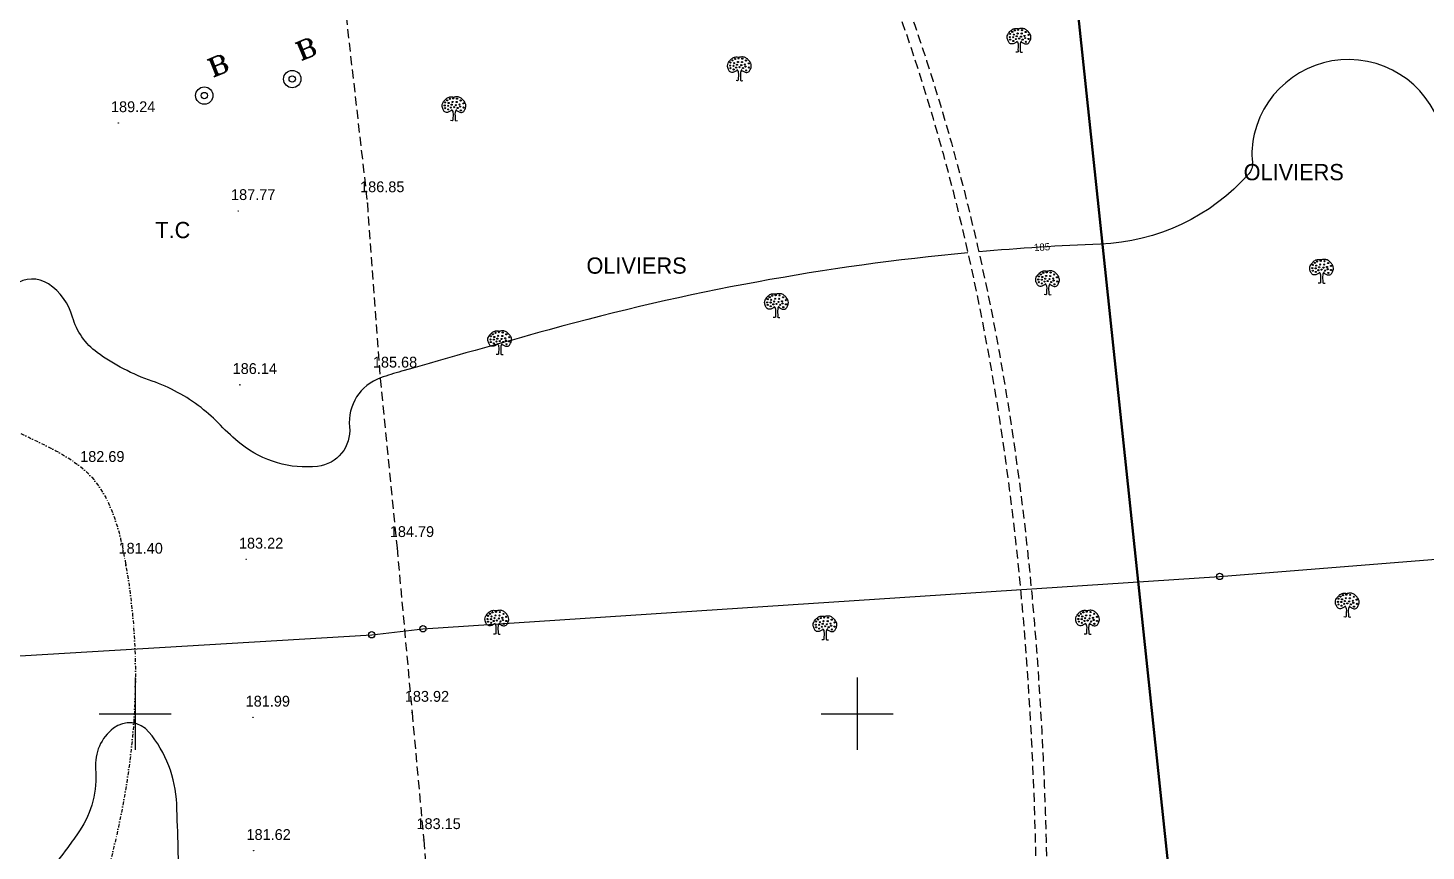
# Model space of a CAD drawing. Extents: x -83928 to -81707, y 15464 to 18601.
# Drawn here: x -83429.7 to -83042.4, y 17362 to 17589.9 of the extents above; entities that cross this region are included whole.
import ezdxf
from ezdxf.enums import TextEntityAlignment as Align

# ---------------------------------------------------------------- set-up
doc = ezdxf.new("R2010")
doc.units = 0
doc.header["$MEASUREMENT"] = 0
for name, pattern in [('ACAD_ISO03W100', [30, 12, -18]), ('INTERROMPU', [0.75, 0.5, -0.25]), ('TIRETPTx2', [2, 1, -0.5, 0, -0.5])]:
    doc.linetypes.add(name, pattern=pattern)
doc.layers.add('ACCE', color=4, linetype='INTERROMPU', lineweight=25)
doc.layers.add('Work', color=9, linetype='Continuous', lineweight=50)
for name, color, linetype in [('ALT', 7, 'Continuous'), ('BORNE', 1, 'Continuous'), ('Carroyage 1', 7, 'Continuous'), ('CNiv_1', 1, 'Continuous'), ('CONST', 7, 'Continuous'), ('Cotation CN', 6, 'Continuous'), ('ECOULEMENT', 160, 'ACAD_ISO03W100'), ('LIMITE', 40, 'INTERROMPU'), ('POINTS', 3, 'Continuous'), ('TITRE', 1, 'Continuous')]:
    doc.layers.add(name, color=color, linetype=linetype)
doc.styles.add('ROMANT', font='romant')

# ---------------------------------------------------------------- blocks, each defined once
blk = doc.blocks.new('CotaCNiv')
at = {"invisible_edges": 15}
blk.add_3dface([(-0.5, -0.5), (0.5, -0.5), (0.5, 0.5), (-0.5, 0.5)], dxfattribs=at)
blk.add_3dface([(-0.5, -0.5), (0.5, -0.5), (0.5, 0.5), (-0.5, 0.5)], dxfattribs=at)
blk.add_attdef('ALTCNIV', text='', height=0.4).set_placement((0, 0), align=Align.MIDDLE)

msp = doc.modelspace()

# ---------------------------------------------------------------- linework, layer by layer
at = {"linetype": 'ByBlock', "extrusion": (0.000932032, -0.005533, 0.999984)}
for centre in [(-83157.56, 17587.62, -162.28), (-83156.99, 17588.19, -162.28), (-83156.58, 17587.44, -162.28), (-83156.3, 17588.6, -162.28), (-83155.77, 17586.98, -162.28), (-83155.51, 17587.75, -162.28), (-83155.36, 17588.75, -162.28), (-83154.38, 17587.73, -162.28), (-83154.28, 17588.67, -162.28), (-83153.59, 17587.06, -162.28), (-83153.28, 17588.16, -162.28), (-83152.51, 17587.37, -162.28), (-83157.69, 17586.75, -162.28), (-83157.56, 17586.04, -162.28), (-83156.74, 17586.7, -162.28), (-83156.71, 17585.68, -162.28), (-83156, 17586.19, -162.28), (-83155.1, 17586.32, -162.28), (-83154.59, 17586.88, -162.28), (-83154.1, 17586.06, -162.28), (-83153.44, 17586.47, -162.28), (-83153.23, 17585.42, -162.28), (-83152.49, 17586.22, -162.28), (-83235.03, 17579.72, -162.28), (-83234.47, 17580.28, -162.28), (-83234.06, 17579.54, -162.28), (-83233.78, 17580.69, -162.28), (-83232.98, 17579.85, -162.28), (-83232.83, 17580.84, -162.28), (-83231.86, 17579.82, -162.28), (-83231.76, 17580.77, -162.28), (-83230.76, 17580.26, -162.28), (-83229.99, 17579.46, -162.28), (-83235.16, 17578.85, -162.28), (-83235.03, 17578.13, -162.28), (-83234.21, 17578.8, -162.28), (-83234.19, 17577.77, -162.28), (-83233.47, 17578.29, -162.28), (-83233.24, 17579.08, -162.28), (-83232.57, 17578.41, -162.28), (-83232.06, 17578.98, -162.28), (-83231.58, 17578.16, -162.28), (-83231.06, 17579.16, -162.28), (-83230.91, 17578.57, -162.28), (-83230.71, 17577.52, -162.28), (-83229.96, 17578.31, -162.28), (-83314.22, 17567.79, -162.28), (-83314.09, 17568.65, -162.28), (-83313.52, 17569.22, -162.28), (-83313.27, 17567.73, -162.28), (-83313.12, 17568.48, -162.28), (-83312.83, 17569.63, -162.28), (-83312.3, 17568.02, -162.28), (-83312.04, 17568.78, -162.28), (-83311.89, 17569.78, -162.28), (-83311.12, 17567.91, -162.28), (-83310.91, 17568.76, -162.28), (-83310.81, 17569.7, -162.28), (-83310.12, 17568.09, -162.28), (-83309.81, 17569.19, -162.28), (-83309.04, 17568.4, -162.28), (-83314.09, 17567.07, -162.28), (-83313.24, 17566.71, -162.28), (-83312.53, 17567.22, -162.28), (-83311.63, 17567.35, -162.28), (-83310.63, 17567.09, -162.28), (-83309.97, 17567.5, -162.28), (-83309.76, 17566.45, -162.28), (-83309.02, 17567.25, -162.28), (-83148.39, 17521.45, -162.28), (-83147.45, 17521.6, -162.28), (-83146.37, 17521.53, -162.28), (-83073.88, 17522.77, -162.28), (-83073.75, 17523.64, -162.28), (-83073.75, 17522.05, -162.28), (-83073.19, 17524.2, -162.28), (-83072.94, 17522.72, -162.28), (-83072.91, 17521.7, -162.28), (-83072.78, 17523.46, -162.28), (-83072.5, 17524.61, -162.28), (-83072.19, 17522.21, -162.28), (-83071.96, 17523, -162.28), (-83071.71, 17523.77, -162.28), (-83071.55, 17524.77, -162.28), (-83071.3, 17522.34, -162.28), (-83070.78, 17522.9, -162.28), (-83070.58, 17523.74, -162.28), (-83070.48, 17524.69, -162.28), (-83070.3, 17522.08, -162.28), (-83069.79, 17523.08, -162.28), (-83069.63, 17522.49, -162.28), (-83069.48, 17524.18, -162.28), (-83069.43, 17521.44, -162.28), (-83068.71, 17523.38, -162.28), (-83068.69, 17522.23, -162.28), (-83149.78, 17519.61, -162.28), (-83149.65, 17520.48, -162.28), (-83149.65, 17518.89, -162.28), (-83149.09, 17521.04, -162.28), (-83148.83, 17519.55, -162.28), (-83148.8, 17518.53, -162.28), (-83148.68, 17520.3, -162.28), (-83148.09, 17519.04, -162.28), (-83147.86, 17519.84, -162.28), (-83147.6, 17520.6, -162.28), (-83147.19, 17519.17, -162.28), (-83146.68, 17519.73, -162.28), (-83146.47, 17520.58, -162.28), (-83146.19, 17518.92, -162.28), (-83145.68, 17519.91, -162.28), (-83145.53, 17519.32, -162.28), (-83145.37, 17521.01, -162.28), (-83145.32, 17518.28, -162.28), (-83144.6, 17520.22, -162.28), (-83144.58, 17519.07, -162.28), (-83224.75, 17514.15, -162.28), (-83224.19, 17514.71, -162.28), (-83223.78, 17513.97, -162.28), (-83223.5, 17515.12, -162.28), (-83222.96, 17513.51, -162.28), (-83222.7, 17514.28, -162.28), (-83222.55, 17515.28, -162.28), (-83221.78, 17513.41, -162.28), (-83221.58, 17514.25, -162.28), (-83221.47, 17515.2, -162.28), (-83220.78, 17513.59, -162.28), (-83220.48, 17514.69, -162.28), (-83219.71, 17513.9, -162.28), (-83224.88, 17513.28, -162.28), (-83224.75, 17512.57, -162.28), (-83223.93, 17513.23, -162.28), (-83223.91, 17512.21, -162.28), (-83223.19, 17512.72, -162.28), (-83222.29, 17512.85, -162.28), (-83221.29, 17512.59, -162.28), (-83220.63, 17513, -162.28), (-83220.42, 17511.95, -162.28), (-83219.68, 17512.75, -162.28), (-83301.56, 17503.01, -162.28), (-83301.44, 17503.88, -162.28), (-83301.44, 17502.29, -162.28), (-83300.87, 17504.44, -162.28), (-83300.62, 17502.96, -162.28), (-83300.59, 17501.93, -162.28), (-83300.46, 17503.7, -162.28), (-83300.18, 17504.85, -162.28), (-83299.87, 17502.45, -162.28), (-83299.64, 17503.24, -162.28), (-83299.39, 17504.01, -162.28), (-83299.23, 17505, -162.28), (-83298.98, 17502.57, -162.28), (-83298.47, 17503.14, -162.28), (-83298.26, 17503.98, -162.28), (-83298.16, 17504.93, -162.28), (-83297.98, 17502.32, -162.28), (-83297.47, 17503.32, -162.28), (-83297.31, 17502.73, -162.28), (-83297.16, 17504.42, -162.28), (-83296.39, 17503.62, -162.28), (-83296.37, 17502.47, -162.28), (-83297.11, 17501.68, -162.28), (-83065.38, 17432.19, -162.28), (-83064.43, 17432.34, -162.28), (-83063.36, 17432.26, -162.28), (-83066.76, 17430.34, -162.28), (-83066.63, 17431.21, -162.28), (-83066.63, 17429.63, -162.28), (-83066.07, 17431.78, -162.28), (-83065.82, 17430.29, -162.28), (-83065.79, 17429.27, -162.28), (-83065.66, 17431.03, -162.28), (-83065.07, 17429.78, -162.28), (-83064.84, 17430.57, -162.28), (-83064.59, 17431.34, -162.28), (-83064.18, 17429.91, -162.28), (-83063.66, 17430.47, -162.28), (-83063.46, 17431.32, -162.28), (-83063.18, 17429.65, -162.28), (-83062.67, 17430.65, -162.28), (-83062.51, 17430.06, -162.28), (-83062.36, 17431.75, -162.28), (-83062.31, 17429.01, -162.28), (-83061.59, 17430.96, -162.28), (-83061.56, 17429.81, -162.28), (-83302.35, 17425.59, -162.28), (-83302.22, 17426.46, -162.28), (-83302.22, 17424.87, -162.28), (-83301.66, 17427.02, -162.28), (-83301.4, 17425.54, -162.28), (-83301.38, 17424.52, -162.28), (-83301.25, 17426.28, -162.28), (-83300.97, 17427.43, -162.28), (-83300.66, 17425.03, -162.28), (-83300.43, 17425.82, -162.28), (-83300.17, 17426.59, -162.28), (-83300.02, 17427.59, -162.28), (-83299.76, 17425.16, -162.28), (-83299.25, 17425.72, -162.28), (-83299.05, 17426.56, -162.28), (-83298.94, 17427.51, -162.28), (-83298.77, 17424.9, -162.28), (-83298.25, 17425.9, -162.28), (-83298.1, 17425.31, -162.28), (-83297.95, 17427, -162.28), (-83297.89, 17424.26, -162.28), (-83297.18, 17426.21, -162.28), (-83297.15, 17425.05, -162.28), (-83211.31, 17424.89, -162.28), (-83210.74, 17425.45, -162.28), (-83210.33, 17424.71, -162.28), (-83210.05, 17425.86, -162.28), (-83209.26, 17425.01, -162.28), (-83209.11, 17426.01, -162.28), (-83208.13, 17424.99, -162.28), (-83208.03, 17425.94, -162.28), (-83207.34, 17424.32, -162.28), (-83207.03, 17425.42, -162.28), (-83206.26, 17424.63, -162.28), (-83138.7, 17425.6, -162.28), (-83138.58, 17426.47, -162.28), (-83138.58, 17424.88, -162.28), (-83138.01, 17427.03, -162.28), (-83137.76, 17425.55, -162.28), (-83137.73, 17424.53, -162.28), (-83137.6, 17426.29, -162.28), (-83137.32, 17427.44, -162.28), (-83137.01, 17425.04, -162.28), (-83136.78, 17425.83, -162.28), (-83136.53, 17426.6, -162.28), (-83136.37, 17427.6, -162.28), (-83136.12, 17425.17, -162.28), (-83135.61, 17425.73, -162.28), (-83135.4, 17426.57, -162.28), (-83135.3, 17427.52, -162.28), (-83135.12, 17424.91, -162.28), (-83134.61, 17425.91, -162.28), (-83134.45, 17425.32, -162.28), (-83134.3, 17427.01, -162.28), (-83134.25, 17424.27, -162.28), (-83133.53, 17426.21, -162.28), (-83133.51, 17425.06, -162.28), (-83211.43, 17424.02, -162.28), (-83211.31, 17423.3, -162.28), (-83210.49, 17423.97, -162.28), (-83210.46, 17422.94, -162.28), (-83209.75, 17423.45, -162.28), (-83209.51, 17424.25, -162.28), (-83208.85, 17423.58, -162.28), (-83208.34, 17424.14, -162.28), (-83207.85, 17423.33, -162.28), (-83207.18, 17423.73, -162.28), (-83206.98, 17422.69, -162.28), (-83206.24, 17423.48, -162.28)]:
    msp.add_circle(centre, 0.156, dxfattribs=at)
at = {"linetype": 'ByBlock'}
for points in [[(-83155.64, 17586.03, 12.53), (-83155.76, 17586, 12.53), (-83156.14, 17585.88, 12.53), (-83156.72, 17585.42, 12.53), (-83157.76, 17585.49, 12.53), (-83158.21, 17586.4, 12.53), (-83158.52, 17587.23, 12.54), (-83158.28, 17588.16, 12.54), (-83157.72, 17588.89, 12.55), (-83157, 17589.58, 12.55), (-83156.05, 17589.86, 12.55), (-83155.44, 17589.74, 12.55), (-83155.14, 17589.68, 12.55)], [(-83233.11, 17578.12, 12.56), (-83233.23, 17578.09, 12.56), (-83233.61, 17577.97, 12.56), (-83234.19, 17577.52, 12.56), (-83235.23, 17577.59, 12.56), (-83235.69, 17578.5, 12.56), (-83235.99, 17579.32, 12.57), (-83235.75, 17580.26, 12.57), (-83235.19, 17580.98, 12.58), (-83234.47, 17581.67, 12.58), (-83233.52, 17581.96, 12.58), (-83232.91, 17581.83, 12.58), (-83232.61, 17581.77, 12.58)], [(-83312.17, 17567.06, 12.57), (-83312.29, 17567.03, 12.57), (-83312.67, 17566.91, 12.57), (-83313.25, 17566.45, 12.57), (-83314.29, 17566.52, 12.57), (-83314.74, 17567.43, 12.57), (-83315.05, 17568.26, 12.58), (-83314.81, 17569.19, 12.58), (-83314.25, 17569.92, 12.59), (-83313.53, 17570.61, 12.59), (-83312.58, 17570.89, 12.59), (-83311.97, 17570.77, 12.59), (-83311.67, 17570.71, 12.59)], [(-83071.83, 17522.05, 12.1), (-83071.95, 17522.02, 12.1), (-83072.33, 17521.9, 12.1), (-83072.91, 17521.44, 12.09), (-83073.96, 17521.51, 12.1), (-83074.41, 17522.42, 12.1), (-83074.71, 17523.24, 12.11), (-83074.47, 17524.18, 12.11), (-83073.91, 17524.9, 12.11), (-83073.2, 17525.6, 12.12), (-83072.25, 17525.88, 12.12), (-83071.63, 17525.76, 12.12), (-83071.33, 17525.7, 12.12)], [(-83147.73, 17518.88, 12.15), (-83147.85, 17518.85, 12.15), (-83148.23, 17518.73, 12.15), (-83148.81, 17518.27, 12.15), (-83149.85, 17518.35, 12.15), (-83150.3, 17519.25, 12.15), (-83150.61, 17520.08, 12.16), (-83150.37, 17521.02, 12.16), (-83149.81, 17521.74, 12.17), (-83149.09, 17522.43, 12.17), (-83148.14, 17522.71, 12.17), (-83147.53, 17522.59, 12.17), (-83147.23, 17522.53, 12.17)], [(-83222.83, 17512.56, 12.19), (-83222.95, 17512.53, 12.18), (-83223.33, 17512.41, 12.18), (-83223.91, 17511.95, 12.18), (-83224.95, 17512.02, 12.18), (-83225.41, 17512.93, 12.19), (-83225.71, 17513.76, 12.19), (-83225.47, 17514.69, 12.2), (-83224.91, 17515.42, 12.2), (-83224.19, 17516.11, 12.21), (-83223.24, 17516.39, 12.21), (-83222.63, 17516.27, 12.21), (-83222.33, 17516.21, 12.2)], [(-83299.51, 17502.28, 12.2), (-83299.64, 17502.25, 12.2), (-83300.01, 17502.13, 12.2), (-83300.59, 17501.68, 12.2), (-83301.64, 17501.75, 12.2), (-83302.09, 17502.66, 12.2), (-83302.4, 17503.48, 12.21), (-83302.16, 17504.42, 12.21), (-83301.59, 17505.14, 12.22), (-83300.88, 17505.83, 12.22), (-83299.93, 17506.12, 12.22), (-83299.32, 17505.99, 12.22), (-83299.02, 17505.93, 12.22)], [(-83064.71, 17429.62, 11.58), (-83064.84, 17429.59, 11.58), (-83065.21, 17429.47, 11.58), (-83065.79, 17429.01, 11.58), (-83066.84, 17429.08, 11.58), (-83067.29, 17429.99, 11.58), (-83067.59, 17430.82, 11.59), (-83067.35, 17431.76, 11.59), (-83066.79, 17432.48, 11.6), (-83066.08, 17433.17, 11.6), (-83065.13, 17433.45, 11.6), (-83064.51, 17433.33, 11.6), (-83064.21, 17433.27, 11.6)], [(-83300.3, 17424.87, 11.77), (-83300.42, 17424.84, 11.77), (-83300.8, 17424.72, 11.77), (-83301.38, 17424.26, 11.77), (-83302.42, 17424.33, 11.77), (-83302.88, 17425.24, 11.78), (-83303.18, 17426.07, 11.78), (-83302.94, 17427, 11.79), (-83302.38, 17427.73, 11.79), (-83301.66, 17428.42, 11.79), (-83300.71, 17428.7, 11.79), (-83300.1, 17428.58, 11.79), (-83299.8, 17428.52, 11.79)], [(-83209.39, 17423.29, 11.68), (-83209.51, 17423.26, 11.68), (-83209.89, 17423.14, 11.68), (-83210.47, 17422.68, 11.68), (-83211.51, 17422.76, 11.68), (-83211.96, 17423.67, 11.68), (-83212.27, 17424.49, 11.69), (-83212.03, 17425.43, 11.69), (-83211.47, 17426.15, 11.7), (-83210.75, 17426.84, 11.7), (-83209.8, 17427.13, 11.7), (-83209.19, 17427, 11.7), (-83208.89, 17426.94, 11.7)], [(-83136.66, 17424.88, 11.62), (-83136.78, 17424.85, 11.62), (-83137.16, 17424.73, 11.62), (-83137.73, 17424.27, 11.62), (-83138.78, 17424.34, 11.62), (-83139.23, 17425.25, 11.62), (-83139.54, 17426.07, 11.63), (-83139.3, 17427.01, 11.63), (-83138.74, 17427.73, 11.64), (-83138.02, 17428.43, 11.64), (-83137.07, 17428.71, 11.64), (-83136.46, 17428.59, 11.64), (-83136.16, 17428.53, 11.64)]]:
    msp.add_open_spline(points, degree=3, knots=[0.251632, 0.251632, 0.251632, 0.251632, 0.437955, 0.853553, 1.334497, 1.754172, 2.275549, 2.6296, 3.144963, 3.634468, 4.105014, 4.559575, 4.559575, 4.559575, 4.559575], dxfattribs=at)
for points in [[(-83154.64, 17586.03, 12.53), (-83154.52, 17586, 12.53), (-83154.14, 17585.88, 12.53), (-83153.56, 17585.42, 12.52), (-83152.51, 17585.49, 12.52), (-83152.06, 17586.4, 12.53), (-83151.76, 17587.23, 12.53), (-83152, 17588.16, 12.54), (-83152.56, 17588.89, 12.54), (-83153.28, 17589.58, 12.55), (-83154.23, 17589.86, 12.55), (-83154.84, 17589.74, 12.55), (-83155.14, 17589.68, 12.55)], [(-83232.11, 17578.12, 12.56), (-83231.99, 17578.09, 12.56), (-83231.61, 17577.97, 12.56), (-83231.03, 17577.52, 12.55), (-83229.99, 17577.59, 12.55), (-83229.54, 17578.5, 12.56), (-83229.23, 17579.32, 12.56), (-83229.47, 17580.26, 12.57), (-83230.03, 17580.98, 12.57), (-83230.75, 17581.67, 12.57), (-83231.7, 17581.96, 12.58), (-83232.31, 17581.83, 12.58), (-83232.61, 17581.77, 12.58)], [(-83311.17, 17567.06, 12.57), (-83311.05, 17567.03, 12.57), (-83310.67, 17566.91, 12.57), (-83310.09, 17566.45, 12.56), (-83309.04, 17566.52, 12.56), (-83308.59, 17567.43, 12.57), (-83308.29, 17568.26, 12.57), (-83308.53, 17569.19, 12.58), (-83309.09, 17569.92, 12.58), (-83309.81, 17570.61, 12.59), (-83310.76, 17570.89, 12.59), (-83311.37, 17570.77, 12.59), (-83311.67, 17570.71, 12.59)], [(-83070.83, 17522.05, 12.1), (-83070.71, 17522.02, 12.1), (-83070.33, 17521.9, 12.09), (-83069.76, 17521.44, 12.09), (-83068.71, 17521.51, 12.09), (-83068.26, 17522.42, 12.1), (-83067.95, 17523.24, 12.1), (-83068.19, 17524.18, 12.11), (-83068.75, 17524.9, 12.11), (-83069.47, 17525.6, 12.11), (-83070.42, 17525.88, 12.12), (-83071.03, 17525.76, 12.12), (-83071.33, 17525.7, 12.12)], [(-83146.73, 17518.88, 12.15), (-83146.61, 17518.85, 12.15), (-83146.23, 17518.73, 12.15), (-83145.65, 17518.27, 12.14), (-83144.61, 17518.35, 12.14), (-83144.15, 17519.25, 12.15), (-83143.85, 17520.08, 12.15), (-83144.09, 17521.02, 12.16), (-83144.65, 17521.74, 12.16), (-83145.37, 17522.43, 12.17), (-83146.32, 17522.72, 12.17), (-83146.93, 17522.59, 12.17), (-83147.23, 17522.53, 12.17)], [(-83221.83, 17512.56, 12.18), (-83221.71, 17512.53, 12.18), (-83221.33, 17512.41, 12.18), (-83220.75, 17511.95, 12.18), (-83219.71, 17512.02, 12.18), (-83219.26, 17512.93, 12.18), (-83218.95, 17513.76, 12.19), (-83219.19, 17514.69, 12.19), (-83219.75, 17515.42, 12.2), (-83220.47, 17516.11, 12.2), (-83221.42, 17516.39, 12.2), (-83222.03, 17516.27, 12.2), (-83222.33, 17516.21, 12.2)], [(-83298.51, 17502.28, 12.2), (-83298.39, 17502.25, 12.2), (-83298.02, 17502.13, 12.2), (-83297.44, 17501.68, 12.19), (-83296.39, 17501.75, 12.19), (-83295.94, 17502.66, 12.2), (-83295.63, 17503.48, 12.2), (-83295.87, 17504.42, 12.21), (-83296.44, 17505.14, 12.21), (-83297.15, 17505.83, 12.22), (-83298.1, 17506.12, 12.22), (-83298.71, 17505.99, 12.22), (-83299.02, 17505.93, 12.22)], [(-83063.71, 17429.62, 11.58), (-83063.59, 17429.59, 11.58), (-83063.21, 17429.47, 11.58), (-83062.64, 17429.01, 11.57), (-83061.59, 17429.09, 11.57), (-83061.14, 17429.99, 11.58), (-83060.83, 17430.82, 11.58), (-83061.07, 17431.76, 11.59), (-83061.63, 17432.48, 11.59), (-83062.35, 17433.17, 11.6), (-83063.3, 17433.45, 11.6), (-83063.91, 17433.33, 11.6), (-83064.21, 17433.27, 11.6)], [(-83299.3, 17424.87, 11.77), (-83299.18, 17424.84, 11.77), (-83298.8, 17424.72, 11.77), (-83298.22, 17424.26, 11.77), (-83297.18, 17424.33, 11.77), (-83296.73, 17425.24, 11.77), (-83296.42, 17426.07, 11.78), (-83296.66, 17427, 11.78), (-83297.22, 17427.73, 11.78), (-83297.94, 17428.42, 11.79), (-83298.89, 17428.7, 11.79), (-83299.5, 17428.58, 11.79), (-83299.8, 17428.52, 11.79)], [(-83208.39, 17423.29, 11.68), (-83208.27, 17423.26, 11.68), (-83207.89, 17423.14, 11.68), (-83207.31, 17422.68, 11.67), (-83206.26, 17422.76, 11.67), (-83205.81, 17423.67, 11.68), (-83205.51, 17424.49, 11.68), (-83205.75, 17425.43, 11.69), (-83206.31, 17426.15, 11.69), (-83207.03, 17426.84, 11.7), (-83207.98, 17427.13, 11.7), (-83208.59, 17427, 11.7), (-83208.89, 17426.94, 11.7)], [(-83135.66, 17424.88, 11.62), (-83135.53, 17424.85, 11.62), (-83135.16, 17424.73, 11.62), (-83134.58, 17424.27, 11.61), (-83133.53, 17424.34, 11.61), (-83133.08, 17425.25, 11.62), (-83132.78, 17426.07, 11.62), (-83133.02, 17427.01, 11.63), (-83133.58, 17427.73, 11.63), (-83134.29, 17428.43, 11.64), (-83135.24, 17428.71, 11.64), (-83135.86, 17428.59, 11.64), (-83136.16, 17428.53, 11.64)]]:
    msp.add_open_spline(points, degree=3, knots=[0.251632, 0.251632, 0.251632, 0.251632, 0.437955, 0.853553, 1.334497, 1.754172, 2.275549, 2.6296, 3.144963, 3.634468, 4.105014, 4.559575, 4.559575, 4.559575, 4.559575])
for points in [[(-83155.82, 17586.31, 12.53), (-83155.61, 17586.03, 12.53), (-83155.43, 17585.51, 12.53), (-83155.43, 17583.44, 12.51), (-83155.43, 17583.31, 12.51), (-83156.07, 17583.21, 12.51)], [(-83154.43, 17586.31, 12.53), (-83154.64, 17586.03, 12.53), (-83154.82, 17585.51, 12.53), (-83154.82, 17583.44, 12.51), (-83154.82, 17583.31, 12.51), (-83154.18, 17583.21, 12.51)], [(-83233.29, 17578.4, 12.56), (-83233.09, 17578.12, 12.56), (-83232.91, 17577.61, 12.55), (-83232.91, 17575.54, 12.54), (-83232.91, 17575.41, 12.54), (-83233.55, 17575.31, 12.54)], [(-83231.91, 17578.4, 12.56), (-83232.11, 17578.12, 12.56), (-83232.29, 17577.61, 12.55), (-83232.29, 17575.54, 12.54), (-83232.29, 17575.41, 12.54), (-83231.65, 17575.31, 12.54)], [(-83312.35, 17567.34, 12.57), (-83312.14, 17567.06, 12.57), (-83311.96, 17566.55, 12.57), (-83311.96, 17564.47, 12.56), (-83311.96, 17564.35, 12.55), (-83312.6, 17564.24, 12.55)], [(-83310.96, 17567.34, 12.57), (-83311.17, 17567.06, 12.57), (-83311.35, 17566.55, 12.57), (-83311.35, 17564.47, 12.55), (-83311.35, 17564.35, 12.55), (-83310.71, 17564.24, 12.55)], [(-83072.01, 17522.33, 12.1), (-83071.81, 17522.05, 12.1), (-83071.63, 17521.53, 12.09), (-83071.63, 17519.46, 12.08), (-83071.63, 17519.33, 12.08), (-83072.27, 17519.23, 12.08)], [(-83070.63, 17522.33, 12.1), (-83070.83, 17522.05, 12.1), (-83071.01, 17521.53, 12.09), (-83071.01, 17519.46, 12.08), (-83071.01, 17519.33, 12.08), (-83070.37, 17519.23, 12.08)], [(-83147.91, 17519.16, 12.15), (-83147.7, 17518.88, 12.15), (-83147.52, 17518.37, 12.15), (-83147.52, 17516.3, 12.14), (-83147.52, 17516.17, 12.13), (-83148.16, 17516.07, 12.13)], [(-83146.52, 17519.16, 12.15), (-83146.73, 17518.88, 12.15), (-83146.91, 17518.37, 12.15), (-83146.91, 17516.3, 12.13), (-83146.91, 17516.17, 12.13), (-83146.27, 17516.07, 12.13)], [(-83223.01, 17512.84, 12.19), (-83222.81, 17512.56, 12.19), (-83222.63, 17512.04, 12.18), (-83222.63, 17509.97, 12.17), (-83222.63, 17509.84, 12.17), (-83223.27, 17509.74, 12.17)], [(-83221.63, 17512.84, 12.19), (-83221.83, 17512.56, 12.18), (-83222.01, 17512.04, 12.18), (-83222.01, 17509.97, 12.17), (-83222.01, 17509.84, 12.17), (-83221.37, 17509.74, 12.17)], [(-83299.69, 17502.56, 12.2), (-83299.49, 17502.28, 12.2), (-83299.31, 17501.77, 12.2), (-83299.31, 17499.7, 12.19), (-83299.31, 17499.57, 12.18), (-83299.95, 17499.47, 12.18)], [(-83298.31, 17502.56, 12.2), (-83298.51, 17502.28, 12.2), (-83298.69, 17501.77, 12.2), (-83298.69, 17499.7, 12.18), (-83298.69, 17499.57, 12.18), (-83298.05, 17499.47, 12.18)], [(-83064.89, 17429.9, 11.58), (-83064.69, 17429.62, 11.58), (-83064.51, 17429.11, 11.58), (-83064.51, 17427.04, 11.56), (-83064.51, 17426.91, 11.56), (-83065.15, 17426.8, 11.56)], [(-83063.51, 17429.9, 11.58), (-83063.71, 17429.62, 11.58), (-83063.89, 17429.11, 11.58), (-83063.89, 17427.04, 11.56), (-83063.89, 17426.91, 11.56), (-83063.25, 17426.81, 11.56)], [(-83300.48, 17425.15, 11.77), (-83300.28, 17424.87, 11.77), (-83300.1, 17424.35, 11.77), (-83300.1, 17422.28, 11.76), (-83300.1, 17422.15, 11.76), (-83300.74, 17422.05, 11.76)], [(-83299.1, 17425.15, 11.77), (-83299.3, 17424.87, 11.77), (-83299.48, 17424.35, 11.77), (-83299.48, 17422.28, 11.76), (-83299.48, 17422.15, 11.76), (-83298.84, 17422.05, 11.76)], [(-83136.83, 17425.16, 11.62), (-83136.63, 17424.88, 11.62), (-83136.45, 17424.36, 11.62), (-83136.45, 17422.29, 11.61), (-83136.45, 17422.16, 11.6), (-83137.09, 17422.06, 11.6)], [(-83135.45, 17425.16, 11.62), (-83135.66, 17424.88, 11.62), (-83135.84, 17424.36, 11.62), (-83135.84, 17422.29, 11.6), (-83135.84, 17422.16, 11.6), (-83135.2, 17422.06, 11.6)], [(-83209.57, 17423.57, 11.68), (-83209.36, 17423.29, 11.68), (-83209.18, 17422.78, 11.68), (-83209.18, 17420.71, 11.66), (-83209.18, 17420.58, 11.66), (-83209.82, 17420.48, 11.66)], [(-83208.18, 17423.57, 11.68), (-83208.39, 17423.29, 11.68), (-83208.57, 17422.78, 11.67), (-83208.57, 17420.71, 11.66), (-83208.57, 17420.58, 11.66), (-83207.93, 17420.48, 11.66)]]:
    msp.add_spline(points, degree=3, dxfattribs=at)
at = {"layer": 'ACCE', "linetype": 'INTERROMPU', "ltscale": 5}
for points, knots in [([(-83233.9, 17733.51, 206.77), (-83233.53, 17729.41, 206.72), (-83233.17, 17725.3, 206.67), (-83232.41, 17718.6, 206.58), (-83232.07, 17716.01, 206.55), (-83230.88, 17708.25, 206.45), (-83229.84, 17703.13, 206.39), (-83227.33, 17692.98, 206.26), (-83225.87, 17687.95, 206.19), (-83221.02, 17673, 206), (-83217.15, 17663.22, 205.87), (-83211.43, 17649.82, 205.69), (-83209.78, 17646.08, 205.64), (-83206.47, 17638.64, 205.54), (-83204.81, 17634.94, 205.49), (-83201.81, 17628.12, 205.4), (-83200.47, 17625, 205.36), (-83197.85, 17618.75, 205.27), (-83196.57, 17615.62, 205.23), (-83192.84, 17606.19, 205.11), (-83190.48, 17599.88, 205.02), (-83183.75, 17580.86, 204.77), (-83179.76, 17568.07, 204.61), (-83169.1, 17529.37, 204.11), (-83163.76, 17503.13, 203.77), (-83148.64, 17400.87, 202.5), (-83148.84, 17322.19, 201.55), (-83152.38, 17235.24, 200.51), (-83152.66, 17228.63, 200.44), (-83153.58, 17208.79, 200.2), (-83154.25, 17195.52, 200.04), (-83155.29, 17175.82, 199.81), (-83155.63, 17169.43, 199.73), (-83156.66, 17150.22, 199.5), (-83157.36, 17137.39, 199.35), (-83158.18, 17121.77, 199.17), (-83158.33, 17119.02, 199.13), (-83158.61, 17113.51, 199.07), (-83158.75, 17110.75, 199.04), (-83159.05, 17102.49, 198.94), (-83159.1, 17097.01, 198.87), (-83158.57, 17088.78, 198.77), (-83158.27, 17085.94, 198.74), (-83157.47, 17081.04, 198.67), (-83157.03, 17078.95, 198.65), (-83155.97, 17074.95, 198.6), (-83155.36, 17073.03, 198.57), (-83154.14, 17069.86, 198.53), (-83153.59, 17068.57, 198.51), (-83151.64, 17064.57, 198.46), (-83150.05, 17061.95, 198.42), (-83146.67, 17056.82, 198.35), (-83144.87, 17054.32, 198.31), (-83142.25, 17050.57, 198.26), (-83141.39, 17049.34, 198.24), (-83139.73, 17046.84, 198.21), (-83138.91, 17045.58, 198.19), (-83136.52, 17041.77, 198.14), (-83135, 17039.19, 198.1), (-83130.64, 17031.34, 197.99), (-83128.03, 17025.96, 197.92), (-83123.34, 17014.78, 197.77), (-83121.29, 17008.97, 197.69), (-83119.3, 17002.05, 197.6), (-83119.01, 17001.03, 197.59), (-83118.74, 17000, 197.58)], [0, 0, 0, 0, 12.327592, 12.327592, 20.115185, 20.115185, 35.690369, 35.690369, 51.265554, 51.265554, 82.415924, 82.415924, 94.599801, 94.599801, 106.783679, 106.783679, 117.042177, 117.042177, 127.300676, 127.300676, 147.817673, 147.817673, 188.851667, 188.851667, 270.919656, 270.919656, 504.266791, 504.266791, 523.408174, 523.408174, 561.690939, 561.690939, 580.062827, 580.062827, 616.806602, 616.806602, 624.666597, 624.666597, 632.526593, 632.526593, 648.246583, 648.246583, 656.641025, 656.641025, 663.01911, 663.01911, 669.054099, 669.054099, 673.230966, 673.230966, 682.320154, 682.320154, 691.409342, 691.409342, 695.886005, 695.886005, 700.362668, 700.362668, 709.315994, 709.315994, 727.222646, 727.222646, 745.789014, 745.789014, 749.014873, 749.014873, 749.014873, 749.014873]), ([(-83230.54, 17729.67, 206.71), (-83230.29, 17726.91, 206.68), (-83230.02, 17724.15, 206.64), (-83229.41, 17718.85, 206.58), (-83229.08, 17716.29, 206.55), (-83227.91, 17708.67, 206.45), (-83226.87, 17703.63, 206.39), (-83224.39, 17693.62, 206.26), (-83222.95, 17688.65, 206.19), (-83218.13, 17673.86, 206), (-83214.29, 17664.14, 205.87), (-83208.5, 17650.61, 205.69), (-83206.78, 17646.7, 205.64), (-83203.3, 17638.89, 205.53), (-83201.55, 17634.99, 205.48), (-83198.23, 17627.41, 205.38), (-83196.66, 17623.72, 205.33), (-83193.62, 17616.31, 205.23), (-83192.14, 17612.6, 205.18), (-83187.83, 17601.44, 205.03), (-83185.14, 17593.96, 204.93), (-83177.56, 17571.4, 204.64), (-83173.16, 17556.21, 204.44), (-83161.76, 17510.2, 203.85), (-83156.52, 17478.97, 203.46), (-83144.4, 17368.35, 202.09), (-83146.72, 17286.54, 201.11), (-83151.16, 17197.42, 200.06), (-83151.46, 17191.54, 199.99), (-83152.38, 17173.88, 199.78), (-83153.02, 17162.08, 199.64), (-83153.87, 17146.3, 199.45), (-83154.09, 17142.32, 199.4), (-83154.54, 17133.9, 199.3), (-83154.78, 17129.45, 199.25), (-83155.15, 17122.38, 199.16), (-83155.28, 17119.77, 199.13), (-83155.69, 17111.93, 199.04), (-83155.95, 17106.72, 198.98), (-83156.05, 17095.5, 198.84), (-83155.8, 17089.54, 198.77), (-83154.41, 17080.86, 198.66), (-83153.74, 17077.94, 198.63), (-83152.23, 17073.17, 198.56), (-83151.51, 17071.28, 198.54), (-83150.07, 17068.15, 198.5), (-83149.41, 17066.89, 198.48), (-83147.99, 17064.39, 198.44), (-83147.23, 17063.15, 198.43), (-83144.83, 17059.44, 198.37), (-83143.09, 17056.99, 198.34), (-83140.39, 17053.16, 198.29), (-83139.44, 17051.79, 198.27), (-83137.58, 17049.04, 198.23), (-83136.68, 17047.65, 198.21), (-83134.02, 17043.44, 198.15), (-83132.33, 17040.58, 198.11), (-83127.53, 17031.89, 197.99), (-83124.69, 17025.91, 197.91), (-83120.19, 17014.81, 197.76), (-83118.42, 17009.73, 197.69), (-83116.46, 17003.06, 197.61), (-83116.04, 17001.53, 197.59), (-83115.64, 17000, 197.57)], [4.124484, 4.124484, 4.124484, 4.124484, 12.445479, 12.445479, 20.246294, 20.246294, 35.847925, 35.847925, 51.449556, 51.449556, 82.652817, 82.652817, 95.459944, 95.459944, 108.26707, 108.26707, 120.324294, 120.324294, 132.381518, 132.381518, 156.495965, 156.495965, 204.72486, 204.72486, 301.18265, 301.18265, 541.306805, 541.306805, 558.239841, 558.239841, 592.105912, 592.105912, 603.477058, 603.477058, 616.212297, 616.212297, 623.674417, 623.674417, 638.598656, 638.598656, 656.415944, 656.415944, 665.823083, 665.823083, 672.282671, 672.282671, 676.771569, 676.771569, 681.260468, 681.260468, 690.238265, 690.238265, 695.10295, 695.10295, 699.967635, 699.967635, 709.697004, 709.697004, 729.155744, 729.155744, 745.094776, 745.094776, 749.806585, 749.806585, 749.806585, 749.806585])]:
    msp.add_open_spline(points, degree=3, knots=knots, dxfattribs=at)
at = {"layer": 'BORNE', "color": 2, "extrusion": (4.63065e-06, 1.2885e-05, 1)}
for centre, radius in [((-83356.49, 17575.76, 207.68), 2.4), ((-83356.49, 17575.76, 207.68), 0.877), ((-83380.85, 17571.19, 207.68), 2.4), ((-83380.85, 17571.19, 207.68), 0.877), ((-83099.58, 17438, 207.68), 0.877), ((-83334.48, 17421.85, 207.68), 0.877), ((-83320.28, 17423.52, 207.68), 0.877)]:
    msp.add_circle(centre, radius, dxfattribs=at)
at = {"layer": 'Carroyage 1'}
for p, q in [((-83400, 17410), (-83400, 17390)), ((-83200, 17410), (-83200, 17390)), ((-83410, 17400), (-83390, 17400)), ((-83210, 17400), (-83190, 17400))]:
    msp.add_line(p, q, dxfattribs=at)
at = {"layer": 'CNiv_1'}
for points, elevation in [([(-82982.81, 17551.13, -0.000775), (-82982.85, 17550.96, -0.018952), (-82984, 17547, -0.841014), (-83037.03, 17554.93, 0.879083), (-83090, 17560.5, 0.085199), (-83090.5, 17552.64, -0.210725), (-83091.5, 17549.5, -0.205047), (-83132.62, 17530.03, 0.01265), (-83166.29, 17527.9)], 185), ([(-83169.31, 17527.63, 0.044303), (-83285.33, 17506.33, 0.002065), (-83326.25, 17494.82, 0.014558), (-83332, 17493, 0.346318), (-83340.62, 17479.47, -0.410778), (-83349.5, 17468.5, -0.098954), (-83360.59, 17469.46, -0.097114), (-83370.67, 17474.67, -0.034966), (-83376.39, 17479.9, 0.037505), (-83381.75, 17484.75, 0.082405), (-83395.33, 17492.1, -0.074314), (-83410.5, 17500, -0.169), (-83417.35, 17509.85, 0.179844), (-83424, 17519, 0.315693), (-83433.36, 17518.76, -0.406207), (-83441, 17519.8, -0.054237), (-83444.1, 17524.79, -0.019423), (-83450.6, 17539.8, -0.023646), (-83455.84, 17555.49, -0.036463), (-83458, 17566)], 185), ([(-83388, 17356.5, 0.006465), (-83388.09, 17362.73, 0.003279), (-83388.5, 17375, 0.165127), (-83396.17, 17394.91, 0.402954), (-83406, 17396, 0.255329), (-83410.95, 17384.75, -0.171167), (-83415.4, 17367.6, -0.012452), (-83418.69, 17362.97, -0.007661), (-83424.33, 17355.67, -0.072444)], 180)]:
    msp.add_lwpolyline(points, format="xyb", dxfattribs=dict(at, elevation=elevation))
at = {"layer": 'ECOULEMENT', "linetype": 'TIRETPTx2'}
msp.add_spline([(-83412.99, 17654.96, 206.38), (-83427.86, 17606.23, 205.84), (-83457.92, 17566.15, 205.46), (-83461.3, 17533.98, 205.08), (-83449.51, 17509.19, 204.74), (-83446.86, 17490.2, 204.51), (-83413.23, 17466.71, 204.12), (-83402.6, 17441.3, 203.78), (-83408.84, 17351.67, 202.72), (-83416.67, 17264.94, 201.7), (-83412.77, 17258.92, 201.62)], degree=3, dxfattribs=at)
at = {"layer": 'LIMITE', "linetype": 'INTERROMPU', "ltscale": 5, "extrusion": (0.000932032, -0.005533, 0.999984), "elevation": 30.8}
msp.add_lwpolyline([(-83344.15, 17655.6), (-83342.59, 17601.17), (-83335.84, 17541.84), (-83332.3, 17493.27), (-83327.61, 17446.34), (-83323.45, 17400.71), (-83320.23, 17365.45), (-83317.91, 17335.29), (-83315.23, 17302.41), (-83310.97, 17245.76), (-83310.9, 17169.72)], dxfattribs=at)
at = {"layer": 'POINTS', "extrusion": (0.002059, -0.012217, 0.999923)}
for centre in [(-83404.94, 17562.67, -182.42), (-83404.94, 17562.67, -182.42), (-83335.93, 17540.5, -182.42), (-83335.93, 17540.5, -182.42), (-83371.68, 17538.33, -182.42), (-83371.68, 17538.33, -182.42), (-83371.24, 17490.15, -182.42), (-83371.24, 17490.15, -182.42), (-83332.39, 17491.93, -182.42), (-83332.39, 17491.93, -182.42), (-83413.48, 17465.8, -182.42), (-83413.48, 17465.8, -182.42), (-83327.7, 17445, -182.42), (-83327.7, 17445, -182.42), (-83402.85, 17440.39, -182.42), (-83402.85, 17440.39, -182.42), (-83369.49, 17441.79, -182.42), (-83369.49, 17441.79, -182.42), (-83367.63, 17398.03, -182.42), (-83367.63, 17398.03, -182.42), (-83323.54, 17399.37, -182.42), (-83323.54, 17399.37, -182.42), (-83320.31, 17364.11, -182.42), (-83320.31, 17364.11, -182.42), (-83367.4, 17361.1, -182.42), (-83367.4, 17361.1, -182.42)]:
    msp.add_circle(centre, 0.05, dxfattribs=at)
at = {"layer": 'TITRE', "color": 6, "extrusion": (4.63065e-06, 1.2885e-05, 1)}
for p, q in [((-83099.58, 17438, 207.84), (-82976.08, 17447.92, 207.84)), ((-83320.27, 17423.52, 207.84), (-83099.58, 17438, 207.84)), ((-83482.7, 17413.05, 207.84), (-83334.48, 17421.86, 207.84)), ((-83334.48, 17421.86, 207.84), (-83320.27, 17423.52, 207.84))]:
    msp.add_line(p, q, dxfattribs=at)
at = {"layer": 'Work'}
msp.add_line((-83102.77, 17253.34, 180), (-83175.03, 17936.75, 207.83), dxfattribs=at)

# ---------------------------------------------------------------- block references
at = {"layer": 'Cotation CN'}
ref = msp.add_blockref('CotaCNiv', (-83148.77, 17529.22, 10185), dxfattribs=dict(at, xscale=5.666666666662208, yscale=3, rotation=3.555125227019687))
ref.add_attrib('ALTCNIV', '185', dxfattribs={"height": 2, "rotation": 3.5551}).set_placement((-83148.77, 17529.22, 185), align=Align.MIDDLE_CENTER)

# ---------------------------------------------------------------- texts
at = {"layer": 'ALT', "extrusion": (0.002059, -0.012217, 0.999923)}
for s, p in [('189.24', (-83406.94, 17565.67, -182.42)), ('189.24', (-83406.94, 17565.67, -182.42)), ('187.77', (-83373.68, 17541.33, -182.42)), ('187.77', (-83373.68, 17541.33, -182.42)), ('186.85', (-83337.93, 17543.5, -182.42)), ('186.85', (-83337.93, 17543.5, -182.42)), ('185.68', (-83334.39, 17494.93, -182.42)), ('185.68', (-83334.39, 17494.93, -182.42)), ('186.14', (-83373.24, 17493.15, -182.42)), ('186.14', (-83373.24, 17493.15, -182.42)), ('182.69', (-83415.48, 17468.8, -182.42)), ('182.69', (-83415.48, 17468.8, -182.42)), ('183.22', (-83371.49, 17444.79, -182.42)), ('183.22', (-83371.49, 17444.79, -182.42)), ('184.79', (-83329.7, 17448, -182.42)), ('184.79', (-83329.7, 17448, -182.42)), ('181.40', (-83404.85, 17443.39, -182.42)), ('181.40', (-83404.85, 17443.39, -182.42)), ('183.92', (-83325.54, 17402.37, -182.42)), ('183.92', (-83325.54, 17402.37, -182.42)), ('181.99', (-83369.63, 17401.03, -182.42)), ('181.99', (-83369.63, 17401.03, -182.42)), ('183.15', (-83322.31, 17367.11, -182.42)), ('183.15', (-83322.31, 17367.11, -182.42)), ('181.62', (-83369.4, 17364.1, -182.42)), ('181.62', (-83369.4, 17364.1, -182.42))]:
    msp.add_text(s, height=3, rotation=359.9958, dxfattribs=at).set_placement(p)
at = {"layer": 'BORNE', "color": 2, "extrusion": (4.63065e-06, 1.2885e-05, 1), "style": 'ROMANT', "width": 1.21}
for p in [(-83354.3, 17580.75, 207.68), (-83378.65, 17576.18, 207.68)]:
    msp.add_text('B', height=5, rotation=22.2534, dxfattribs=at).set_placement(p)
at = {"layer": 'CONST', "linetype": 'ByBlock', "extrusion": (0.000932032, -0.005533, 0.999984)}
for s, p in [('OLIVIERS', (-83092.9, 17547.1, -162.28)), ('T.C', (-83394.39, 17531.06, -162.28)), ('OLIVIERS', (-83274.95, 17521.22, -162.28))]:
    msp.add_text(s, height=4.5, rotation=0.0032, dxfattribs=at).set_placement(p)

doc.saveas('drawing.dxf')
